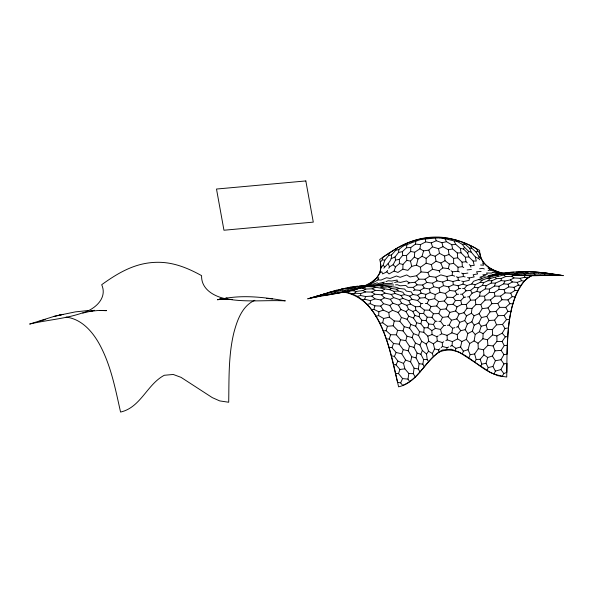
<?xml version="1.0" encoding="UTF-8"?>
<svg xmlns="http://www.w3.org/2000/svg" width="593" height="593" viewBox="0 0 593 593"><rect width="100%" height="100%" fill="white"/><g stroke="black" fill="none" stroke-linecap="round" stroke-linejoin="round"><path stroke-width="0.89" d="M322.281 294.565L307.685 298.828C331.153 293.313 356.904 292.742 377.882 279.911L381.032 280.059L386.532 277.739L390.105 278.451L396.443 276.004L400.149 277.316L406.679 274.937L410.082 276.931L416.568 275.767L421.015 271.935L420.474 267.243L426.152 263.181L426.152 258.355L430.459 254.797L435.136 256.206L439.495 253.344L444.572 256.043L448.983 254.523L453.63 258.422L457.707 257.814L462.051 262.15L462.377 266.657L463.741 267.599M459.412 271.965L457.959 271.238L458.026 267.258L453.623 263.359L453.63 258.422M346.268 291.311L353.065 290.718L356.46 288.902L362.59 288.168L365.829 289.065L372.234 288.798L375.451 290.362L381.907 290.77L384.998 293.127L391.21 294.432L395.049 293.498L401.024 295.514L402.936 298.383L408.822 300.688L410.46 304.016L415.352 306.774L419.955 306.566L424.44 310.117L429.488 310.154L433.431 313.741L438.776 313.571L442.519 317.351L448.063 316.699L449.879 312.378L455.661 310.984L456.973 306.959L461.71 304.387L466.224 304.587L470.583 300.162L475.267 300.006L479.633 296.092L484.54 296.196L489.255 292.519L494.288 292.586L498.98 289.428L499.032 286.286L503.65 283.869L508.194 284.262L512.374 281.957L517.274 282.364L521.566 280.682L524.301 281.201L527.918 277.932L531.713 275.619M524.301 281.201C508.26 301.629 508.068 329.441 507.045 354.243L503.968 354.577L500.944 359.729L495.414 360.737L492.931 366.459L495.385 371.092L494.065 374.042C475.749 367.504 460.442 342.873 439.079 352.138C425.359 361.485 418.673 379.023 402.684 385.383L400.646 382.87L397.584 382.344C389.416 350.522 382.507 299.154 343.288 291.986M355.867 289.087L363.85 286.249L370.907 282.624L376.407 278.169L379.802 273.054L381.773 271.764L382.67 273.899L386.806 271.846L389.03 273.914L394.115 271.053L397.955 272.439L402.862 269.163L402.966 264.456L406.783 260.357L406.531 255.531L410.63 251.469L410.793 247.496L415.485 244.094L420.533 244.612L425.655 241.885L431.274 242.9L436.3 240.758L441.985 242.722L446.514 241.699L451.762 244.739L455.772 244.42L460.368 248.415L463.511 249.016L467.677 253.078L468.841 256.895L473.132 261.053L474.244 265.405L470.56 265.731L469.248 264.589M433.335 356.697L432.341 353.487L434.602 348.899L433.394 343.851L428.739 341.22L427.82 336.149L423.795 332.332L419.547 331.665L415.686 326.18L410.816 324.482L407.057 319.256L401.402 317.492L398.096 312.459L392.544 310.309L389.831 305.454L383.582 303.705L380.743 306.07L374.902 305.81L370.306 303.675L370.395 300.658L374.939 298.879L380.713 299.991L384.368 297.849L390.32 299.317L393.708 297.627L399.46 299.561L402.936 298.383M481.079 271.438L476.587 271.779L477.595 273.936L473.155 274.744L474.17 276.916L469.285 277.984L469.189 280.326L463.444 281.586L461.695 281.104M468.707 358.076L470.167 354.666L474.63 353.977L478.277 348.706L478.047 343.236L482.917 338.736L483.125 333.674L487.394 329.397L492.338 329.612L496.541 324.816L502.464 324.445L506.496 319.634L509.595 319.479M432.341 353.487L428.531 351.219L426.145 343.999L421.749 341.353L418.562 335.505L413.491 333.644L409.6 328.122L404.248 326.691L399.808 321.295L394.241 320.983L389.401 317.188L383.641 318.493L378.653 315.587L378.853 311.799L383.226 310.072L388.786 312.555L392.544 310.309M328.085 292.594L349.759 287.405L367 285.352M357.134 296.374L360.603 295.522L360.729 293.52L365.629 291.949L371.781 292.075L375.451 290.362M489.255 292.519L489.492 289.087L494.577 286.019L499.032 286.286M323.155 294.306L325.809 293.624L310.213 298.094L325.809 294.602L326.269 293.757C334.2 291.341 342.502 290.985 350.515 288.932L350.567 288.161L355.274 287.153L364.94 285.93L362.605 285.767M423.795 332.332L424.128 327.862L420.845 323.778L416.649 322.77L413.454 318.041L408.733 316.217L405.923 311.54L400.95 309.546L398.466 305.143L392.907 303.208L390.32 299.317M407.865 283.884L409.252 282.854L415.085 282.246L418.91 279.184L425.011 279.221L429.488 276.36L435.781 277.257L440.784 274.87L446.87 276.531L452.177 275.241L452.437 271.816L451.051 270.742M402.862 269.163L407.873 270.356L411.698 266.405L410.497 261.113L414.344 257.051L414.729 252.233L419.94 248.778L420.533 244.612M383.827 268.169C387.014 264.308 392.158 260.846 391.506 254.997L395.657 250.328L396.22 248.675C420.474 233.457 452.207 234.05 476.527 248.778L477.75 251.143L479.915 253.144C481.976 268.822 499.936 273.514 513.256 274.804C528.4 276.353 543.618 275.189 558.799 275.463L561.267 275.308C541.587 271.957 521.432 270.238 501.619 273.447M446.818 349.633L446.989 347.713L448.656 347.001M450.324 346.29L451.992 345.578L452.422 341.627L457.603 338.87L461.843 341.524L466.335 339.426L467.803 333.548L465.164 329.664L467.358 323.971L471.858 321.791L474.126 315.75L479.07 313.704L482.272 308.634L487.987 307.915L491.894 303.668L497.772 303.475L501.96 299.732L507.942 299.91L512.211 296.648L515.206 296.885M395.657 250.328L398.874 249.483L403.225 245.925C409.118 243.953 414.566 241.507 420.541 239.594L420.615 238.942M415.485 244.094L415.767 241.61M391.202 258.674L394.997 256.984L398.511 252.47L398.874 249.483M474.126 315.75L471.405 313.237L471.991 308.434L475.853 304.617L480.79 304.557L485.104 300.051L490.493 299.88L494.955 296.1L500.544 296.137L505.028 292.853L510.706 293.187L515.072 290.407L517.882 290.718M479.633 296.092L480.145 292.201L485.282 288.88L489.492 289.087M415.263 376.985L413.306 373.701L414.084 368.201L410.578 361.871L405.642 360.092L401.802 353.836L396.161 352.494L391.958 347.639L389.001 347.276M419.955 371.967L418.347 368.965L419.095 363.717L416.012 357.868L417.064 353.065L414.003 347.328L415.419 343.088L412.142 337.55L407.043 336.231L403.04 330.894L397.584 330.308L393.218 325.787L387.451 326.276L382.707 322.77L379.676 323.341M460.479 294.239L462.303 294.217L466.046 290.822L470.568 290.355L474.393 287.353L478.173 287.768L482.398 285.403L486.164 285.722L491.197 283.046L495.392 283.128L501.085 280.585L501.404 278.399L505.733 276.531L511.744 276.323L515.013 274.789M424.299 366.837L422.861 364.146L423.58 359.484L420.867 354.236L417.064 353.065M458.656 294.254L456.832 294.276L453.185 297.427L447.159 297.263L444.239 300.999L438.612 301.622L434.676 298.664L435.306 294.565L439.917 292.26L445.313 293.453L449.657 290.459L455.15 291.119L458.975 288.628L460.783 288.546M398.511 252.47L402.439 251.625L406.479 247.763L406.902 245.042M409.785 381.692L407.991 379.112L408.859 373.508L404.878 368.846L403.514 363.405L405.642 360.092M439.628 335.03L441.703 333.777L447.078 335.349L451.881 332.836L452.6 328.277L449.197 325.112L447.396 325.298M470.167 354.666L468.018 349.722L469.738 343.503L474.096 340.901L475.238 334.467L479.396 331.739L481.19 326.239L478.899 322.911L481.494 317.529L486.786 316.395L490.077 311.851L495.904 311.488L499.691 307.352L505.77 307.382L509.832 303.683L512.93 303.831M479.826 259.793L478.699 258.578L479.048 256.732L476.075 252.062L471.62 248.104L470.13 245.569M413.432 290.681L414.878 289.881L420.066 290.37L424.121 288.028L429.473 289.006L433.742 286.745L439.05 288.05L443.475 285.678L448.679 286.901L453.311 284.707L458.107 285.774L462.97 284.069L463.444 281.586M445.588 325.475L443.786 325.661L440.555 329.441L435.44 328.389L433.424 324.438L428.813 324.015L426.011 320.628L421.793 320.242L419.043 316.669L419.711 313.415L415.878 310.213L415.352 306.774M393.218 325.787L394.241 320.983M382.707 322.77L383.641 318.493M379.802 273.054L381.017 267.621L380.41 262.173L382.277 259.808L382.863 257.28L396.22 248.675M434.676 298.664L428.806 299.991L425.151 297.671L425.878 294.387L430.162 292.616L435.306 294.565M437.093 321.28L435.344 321.228L431.934 317.351L427.212 317.166L423.661 313.527L424.44 310.117M462.377 354.058L463.348 351.145L460.583 347.024L461.843 341.524M410.578 361.871L411.757 356.786L408.251 350.811L409.444 346.156L405.76 340.59L400.52 339.782L396.339 334.83L390.646 334.726L386.117 330.694L383.137 330.953M438.249 335.86L436.863 336.698L432.075 334.541L431.808 330.568L427.887 327.707L428.813 324.015M449.664 269.667L448.286 268.592L449.412 264.107L453.623 263.359M411.698 266.405L416.449 265.138L418.013 259.008L422.038 256.287L423.587 250.876L428.798 250.113L432.49 246.858L438.516 248.682L442.978 246.688L448.367 249.831L452.622 248.897L457.314 252.981L461.043 252.818L465.357 257.229L465.972 261.721L467.284 262.869M418.562 335.505L419.547 331.665M381.017 267.621L383.122 265.293L384.813 260.201L388.66 255.487L389.327 252.907M420.845 323.778L421.793 320.242M396.339 334.83L397.584 330.308M485.282 288.88L486.164 285.722M415.686 326.18L416.649 322.77M371.603 309.917L373.886 309.376L374.902 305.81M494.577 286.019L495.392 283.128M403.04 330.894L404.248 326.691M487.09 370.462L488.195 367.564L486.008 363.279L487.698 357.49L492.368 356.052L495.029 350.841L493.102 345.941L496.964 341.42L496.882 335.972L502.212 333.17L505.036 328.515L508.49 327.877M405.76 340.59L407.043 336.231M386.117 330.694L387.451 326.276M408.251 350.811L403.24 349.633L399.193 344.17L400.52 339.782M455.194 350.678L455.913 348.328L460.583 347.024M467.803 333.548L472.347 331.19L474.207 325.127L478.899 322.911M530.698 271.935L535.649 271.868L552.691 274.003M491.197 283.046L491.901 280.763L496.423 278.666L501.404 278.399M474.393 287.353L475.245 284.67L480.226 282.335L482.176 280.141C489.143 277.613 495.97 274.7 503.375 273.64M394.115 271.053L395.464 266.887L399.415 263.559L399.363 259.349L402.662 255.42L402.439 251.625M409.6 328.122L410.816 324.482M399.193 344.17L393.552 343.517L389.186 339.026L390.646 334.726M401.802 353.836L403.24 349.633M407.991 379.112L402.58 378.579L398.518 373.583L399.941 369.454L395.991 364.851L393.559 364.547M412.142 337.55L413.491 333.644M340.478 290.6L340.767 289.769M426.011 320.628L427.212 317.166M362.182 299.873L364.68 299.206L365.636 296.522L371.841 296.092L374.798 294.21L381.551 294.854L384.998 293.127M419.955 306.566L421.074 303.579L422.794 303.549M467.536 296.915L469.308 296.73L472.147 293.194L476.802 291.408L478.173 287.768M456.462 327.173L458.004 326.728L459.812 322.296L464.719 320.576L466.498 315.884L471.405 313.237M391.958 347.639L393.552 343.517M420.867 354.236L422.335 350.456L419.948 345.037L415.419 343.088M501.159 273.625C513.694 273.707 526.095 273.796 538.637 273.084L538.889 272.446M411.498 242.3L411.839 241.455M403.225 245.925L403.692 244.783M438.776 313.571L440.473 309.464L446.032 308.923L449.879 312.378M431.934 317.351L433.431 313.741M399.808 321.295L401.402 317.492M429.488 310.154L431.029 306.499L436.67 305.973L440.473 309.464M377.882 279.911L378.808 277.709L376.407 278.169M503.65 283.869L504.88 281.06L510.388 279.889L513.961 277.932L520.239 278.317L524.805 277.287L527.918 277.932M482.398 285.403L483.606 282.653L488.076 280.689L490.107 278.591C495.948 276.701 501.76 275.656 507.601 273.907M480.767 366.444L481.775 364.146L480.189 359.284L483.91 354.873L483.54 349.803L487.869 345.348L487.468 339.745L492.62 334.897L492.338 329.612M446.032 308.923L447.856 304.809L453.015 304.239L456.973 306.959M436.67 305.973L438.612 301.622M403.514 363.405L397.903 361.078L394.382 356.423L396.161 352.494M400.646 382.87L402.58 378.579M449.197 325.112L451.54 320.198L456.758 318.93L459.064 314.038L463.896 312.711L467.039 308.249L466.224 304.587M443.786 325.661L440.584 321.399L442.519 317.351M419.948 345.037L421.749 341.353M425.381 303.505L427.101 303.475L428.806 299.991M395.991 364.851L397.903 361.078M474.734 362.264L476.172 359.484L474.63 353.977M463.511 249.016L464.438 247.237L462.273 244.301L457.121 241.418L455.839 240.054M467.677 253.078L468.603 251.306L464.438 247.237M350.515 288.932L355.592 288.465L368.624 285.67M386.806 271.846L387.585 270.415M388.741 268.266L389.512 266.835L393.092 264.737L395.627 260.075L394.997 256.984M325.809 294.602L330.034 294.224L334.941 292.964L335.497 291.934M495.385 371.092L500.9 369.572L503.976 363.924L506.948 363.294L506.815 372.426L503.798 373.508L502.249 376.347L494.065 374.042M407.057 319.256L408.733 316.217M413.454 318.041L414.892 315.483L412.802 311.414L408.555 309.294L406.739 305.336L401.631 303.186L399.46 299.561M329.752 294.706L330.034 294.224M433.424 324.438L435.344 321.228M331.057 292.364L331.472 291.682M321.065 295.811L312.266 297.701M503.635 273.944C520.565 275.626 537.362 274.611 554.27 274.863L557.035 274.663M462.584 288.472L464.393 288.398L466.936 285.529L471.739 284.003L473.518 281.275C482.45 278.11 491.434 275.248 500.892 273.595M453.015 304.239L455.424 300.592L460.761 300.518L463.993 297.286L465.764 297.1M495.029 350.841L501.1 350.374L504.287 345.578L507.245 345.304M481.19 326.239L486.082 324.964L489.084 320.502L494.592 320.138L498.12 315.669L504.102 315.528L507.964 311.369L511.062 311.421M496.964 341.42L502.078 341.524L505.295 336.861L507.704 336.505M428.635 361.715L427.197 359.61L426.523 353.999L428.531 351.219M334.941 292.964L339.085 292.645L344.333 291.289L345.17 290.259M351.968 293.898L354.673 293.216L356.26 291.422L362.894 290.503L365.829 289.065M457.603 338.87L457.27 334.593L460.724 330.701L465.164 329.664M338.625 293.15L339.085 292.645M426.145 343.999L428.739 341.22M398.096 312.459L400.95 309.546M408.822 300.688L412.024 299.324L417.539 300.473L419.911 298.049L425.151 297.671M434.602 348.899L438.598 349.885L439.873 348.736M441.155 347.587L442.43 346.438L442.304 342.539L443.727 341.768M405.923 311.54L408.555 309.294M421.015 271.935L427.835 272.491L432.512 269.274L439.168 270.756L442.823 267.932L448.286 268.592M336.209 290.429L345.534 288.242M433.394 343.851L437.256 340.938L442.304 342.539M389.831 305.454L392.907 303.208M426.152 263.181L431.37 264.648L436.048 261.239L440.844 263.025L442.823 267.932M346.764 292.408L348.002 291.519M316.884 296.456L323.734 294.276M364.117 286.738C372.878 286.108 381.099 288.45 389.601 289.629L391.38 288.428L396.472 289.236L399.304 288.457L404.559 289.058L406.375 291.096L411.26 291.882L412.906 294.513L417.591 295.27L421.126 293.12L425.878 294.387M395.516 284.855L397.317 284.707L399.964 285.811L405.79 285.426L407.888 287.338L413.328 287.368L417.064 284.855L422.668 285.025L426.797 282.446L432.519 283.195L437.034 280.86L442.682 282.046L447.507 280.104L452.933 281.549L458.204 280.133L459.953 280.615M516.407 274.678L517.6 273.914M398.466 305.143L401.631 303.186M344.333 291.289L348.232 290.852L354.147 289.354L355.592 288.465M431.808 330.568L435.44 328.389M498.98 289.428L504.139 289.658L508.727 286.908L513.99 287.331L518.349 285.092L520.928 285.463M381.907 290.77L384.472 289.288M499.239 273.884L492.294 274.515L503.887 273.929M347.372 291.333L348.232 290.852M440.844 263.025L445.009 260.698L444.572 256.043M476.075 252.062L477.75 251.143M445.862 340.627L447.285 339.863L452.422 341.627M547.739 273.788L549.837 273.625M401.024 295.514L404.596 294.639L409.711 296.152L412.906 294.513M322.036 294.617L327.825 292.823L326.476 293.357M254.849 300.303C242.144 305.832 237.156 320.324 233.864 332.725C228.342 355.474 229.113 379.031 228.698 402.247L219.744 400.912L212.331 397.644L181.058 377.363L173.26 374.465L164.305 375.273C147.049 384.323 140.711 407.532 120.564 412.061C115.427 389.201 111.024 365.74 99.817 344.889C92.812 331.872 81.678 318.945 66.12 317.129M532.106 275.434C519.913 281.23 515.147 295.336 511.892 307.485C506.378 330.234 507.141 353.791 506.726 377.015L497.779 375.68L490.359 372.411L459.093 352.123L451.288 349.225L442.341 350.04C425.085 359.091 418.747 382.292 398.592 386.829C393.463 363.969 389.052 340.508 377.845 319.657C370.84 306.64 359.706 293.705 344.155 291.889M507.304 274.136L492.286 272.402L491.819 273.114L486.542 272.988L487.305 274.225L482.85 274.833L484.14 275.93L485.771 275.797M372.234 288.798L374.998 287.516M362.59 288.168L365.659 286.953M412.802 311.414L415.878 310.213M427.82 336.149L432.075 334.541M380.78 287.59C386.51 286.908 393.908 285.737 399.304 288.457M406.739 305.336L410.46 304.016M370.358 284.306L371.981 284.447L377.341 282.824L378.156 283.55L384.457 282.105M385.976 281.571L388.259 280.763L391.617 281.06L397.162 280.052L397.214 281.786L394.649 282.513M320.531 295.077L322.577 294.358M223.494 298.65C244.042 294.736 264.93 297.352 285.315 300.851C267.139 299.976 248.86 302.156 230.759 299.576C217.705 298.242 201.064 291.104 201.59 275.641C190.353 269.422 178.337 264.144 165.454 262.706A40.524 22.853 -7.8 0 0 138.05 265.197C124.715 269.126 112.87 276.642 101.692 284.714C107.904 298.509 94.176 309.939 81.99 313.074C65.037 318.893 47.003 319.946 29.65 324.06L53.83 316.462L62.843 314.386L53.83 316.462M328.596 292.586L330.909 291.875M332.451 291.4L336.594 290.14M463.348 351.145L468.018 349.722M484.14 275.93L479.9 277.205L481.961 277.984M39.872 321.08L45.127 319.545M349.759 287.405L357.868 286.182M452.6 328.277L454.92 327.618M392.937 282.994L391.224 283.476C383.219 282.98 375.013 285.589 366.904 286.36M371.663 286.567C378 285.441 384.887 285.218 391.224 286.701M420.541 239.594C426.99 238.779 433.172 238.216 439.658 237.882C445.714 238.601 451.221 240.499 457.121 241.418M355.578 286.753L357.297 286.33L355.266 286.456M488.083 270.556L490.344 270L498.669 272.81M375.829 316.277L378.653 315.587M315.32 296.604L317.388 296.1M518.697 271.92L520.839 271.653M59.003 315.268L75.519 311.859L88.253 310.524M82.761 313.074L94.509 310.317L89.343 311.399L98.379 310.473L106.488 310.636L99.609 310.428M488.195 367.564L492.931 366.459M347.639 287.864L350.344 287.234M367.03 304.409L370.306 303.675M495.37 271.468L496.4 271.238M362.775 287.197L366.948 286.278M488.217 275.597L493.546 274.655M514.946 273.247L518.882 272.424L528.682 271.898M481.775 364.146L486.008 363.279M354.147 289.354L357.505 288.672M346.735 288.072L341.175 289.065M506.637 273.114L509.12 272.624M503.828 273.61L504.517 273.477M395.627 260.075L399.363 259.349M497.334 274.048L510.87 272.409M221.078 299.146L217.624 299.717L220.981 299.109M217.624 299.717L220.529 299.228M388.66 255.487L391.506 254.997M223.672 298.709L227.126 298.138L223.005 298.82M325.29 295.44C344.348 291.096 388.059 289.273 379.72 259.475C390.898 251.402 402.751 243.893 416.086 239.957A40.524 22.853 -7.8 0 1 443.49 237.474C456.373 238.912 468.381 244.19 479.626 250.409C479.092 265.864 495.741 273.002 508.794 274.337C526.888 276.924 545.175 274.744 563.35 275.619L546.086 273.188M456.402 276.783L458.092 277.398L463.422 276.516L465.097 276.931M461.591 273.054L463.037 273.781L467.877 273.076M458.026 267.258L462.377 266.657M479.589 268.77L482.813 268.377L484.318 269M399.941 369.454L404.878 368.846M467.158 269.934L471.42 269.437M359.084 286.115L365.37 285.418M462.051 262.15L465.972 261.721M452.437 271.816L457.959 271.238M345.511 288.658L350.567 288.161M465.357 257.229L468.841 256.895M389.601 289.629L393.967 291.363L398.251 290.97L402.906 292.223L404.596 294.639M363.85 286.249L365.073 286.137M393.715 285.003C386.888 284.625 380.002 285.27 373.079 285.248M489.492 267.91L488.046 268.014L490.344 270M218.876 299.495L225.177 299.057L219.751 298.998L232.641 299.428M463.281 242.589L469.612 248.237L471.62 248.104M406.479 247.763L410.793 247.496M368.127 285.737L370.521 285.596M370.907 282.624L372.567 282.535M367.853 285.626L369.498 285.537M513.931 272.254L507.927 272.535M476.172 359.484L480.189 359.284M497.964 274.211L500.129 274.114M424.128 327.862L427.887 327.707M462.273 244.301L464.66 244.249M489.848 275.463L491.886 275.441M488.239 276.694L490.656 276.679M473.132 261.053L476.283 261.046L475.319 256.977L471.398 252.359L469.612 248.237M266.346 298.412L272.454 298.909M373.323 285.196L382.374 285.626M526.362 271.609L530.779 271.676M488.076 280.689L491.901 280.763M386.236 338.966L389.186 339.026M538.637 273.084L546.012 273.751M402.662 255.42L406.531 255.531M419.711 313.415L423.661 313.527M438.842 321.339L440.584 321.399M423.58 359.484L427.197 359.61M467.039 308.249L471.991 308.434M520.276 271.787L522.996 271.898M408.859 373.508L413.306 373.701M354.673 293.216L360.729 293.52M546.553 273.329L548.288 273.432M395.575 373.397L398.518 373.583M480.612 264.997L483.584 265.197L482.643 262.84L484.377 263.559M487.587 278.362L490.107 278.591M480.226 282.335L483.606 282.653M554.27 274.863L558.925 275.308M487.869 345.348L493.102 345.941M419.095 363.717L422.861 364.146M371.944 285.537L374.339 285.826M478.974 279.748L482.176 280.141M501.085 280.585L504.88 281.06M495.97 273.662L497.631 273.877M380.098 284.722L382.159 285.011M549.466 273.825L554.485 274.537M382.277 259.808L384.813 260.201M544.908 272.884L545.56 272.988M414.084 368.201L418.347 368.965M516.636 272.009L518.882 272.424M410.63 251.469L414.729 252.233M471.739 284.003L475.245 284.67M397.214 281.786L400.475 282.431L406.583 280.949L409.252 282.854M360.603 295.522L365.636 296.522M406.783 260.357L410.497 261.113M391.424 355.815L394.382 356.423M478.277 348.706L483.54 349.803M353.065 290.718L356.26 291.422M482.917 338.736L487.468 339.745M496.467 275.337L498.58 275.812M507.082 273.099L508.92 273.529M512.396 274.596L513.256 274.804M476.802 291.408L480.145 292.201M467.61 277.561L469.285 277.984M492.62 334.897L496.882 335.972M399.415 263.559L402.966 264.456M364.68 299.206L370.395 300.658M411.757 356.786L416.012 357.868M409.444 346.156L414.003 347.328M380.054 285.93L383.152 286.745M442.43 346.438L446.989 347.713M414.892 315.483L419.043 316.669M451.881 332.836L457.27 334.593M525.398 272.357L527.814 273.173M452.177 275.241L454.712 276.168M462.97 284.069L466.936 285.529M468.603 251.306L471.398 252.359M354.444 286.804L355.274 287.153M388.63 287.234L391.38 288.428M475.319 256.977L478.699 258.578M523.945 273.899L525.783 274.789M373.886 309.376L378.853 311.799M422.038 256.287L426.152 258.355M479.396 331.739L483.125 333.674M416.449 265.138L420.474 267.243M362.894 290.503L365.629 291.949M414.344 257.051L418.013 259.008M419.94 248.778L423.587 250.876M474.096 340.901L478.047 343.236M521.788 275.159L522.27 275.456M483.91 354.873L487.698 357.49M451.992 345.578L455.913 348.328M371.781 292.075L374.798 294.21M511.744 276.323L513.961 277.932M427.101 303.475L431.029 306.499M504.035 275.219L505.733 276.531M445.009 260.698L449.412 264.107M479.048 256.732L481.271 258.518M422.335 350.456L426.523 353.999M447.722 238.193L448.76 239.09M438.961 237.274L439.658 237.882M417.539 300.473L421.074 303.579M530.831 275.159L531.387 275.656M455.661 310.984L459.064 314.038M371.841 296.092L374.939 298.879M393.092 264.737L395.464 266.887M533.826 273.514L535.005 274.611M383.122 265.293L384.657 266.731M396.472 289.236L398.251 290.97M448.063 316.699L451.54 320.198M510.388 279.889L512.374 281.957M444.239 300.999L447.856 304.809M381.551 294.854L384.368 297.849M456.758 318.93L459.812 322.296M495.296 277.391L496.423 278.666M472.347 331.19L475.238 334.467M502.212 333.17L505.295 336.861M466.335 339.426L469.738 343.503M417.591 295.27L419.911 298.049M463.896 312.711L466.498 315.884M391.21 294.432L393.708 297.627M464.719 320.576L467.358 323.971M380.713 299.991L383.582 303.705M540.134 275.056L540.527 275.575M415.085 282.246L417.064 284.855M500.9 369.572L503.798 373.508M409.711 296.152L412.024 299.324M500.944 359.729L503.976 363.924M471.858 321.791L474.207 325.127M453.185 297.427L455.424 300.592M361.033 286.686L361.404 287.22M416.568 275.767L418.91 279.184M501.1 350.374L503.968 354.577M458.004 326.728L460.724 330.701M464.393 288.398L466.046 290.822M492.368 356.052L495.414 360.737M502.464 324.445L505.036 328.515M479.07 313.704L481.494 317.529M380.743 306.07L383.226 310.072M413.328 287.368L414.878 289.881M504.102 315.528L506.496 319.634M382.93 282.639L383.582 283.75M520.239 278.317L521.566 280.682M486.786 316.395L489.084 320.502M470.568 290.355L472.147 293.194M425.011 279.221L426.797 282.446M505.77 307.382L507.964 311.369M462.303 294.217L463.993 297.286M445.121 239.157L446.514 241.699M502.078 341.524L504.287 345.578M455.15 291.119L456.832 294.276M495.904 311.488L498.12 315.669M487.987 307.915L490.077 311.851M454.156 241.321L455.772 244.42M393.967 291.363L395.049 293.498M507.942 299.91L509.832 303.683M497.772 303.475L499.691 307.352M445.313 293.453L447.159 297.263M422.668 285.025L424.121 288.028M429.792 237.496L430.066 238.075M510.706 293.187L512.211 296.648M427.835 272.491L429.488 276.36M388.259 263.863L389.512 266.835M494.592 320.138L496.541 324.816M435.366 238.468L436.3 240.758M517.274 282.364L518.349 285.092M500.544 296.137L501.96 299.732M439.168 270.756L439.813 272.402M420.066 290.37L421.126 293.12M469.308 296.73L470.583 300.162M544.285 273.714L544.604 274.589M490.493 299.88L491.894 303.668M480.79 304.557L482.272 308.634M428.798 250.113L430.459 254.797M513.99 287.331L515.072 290.407M435.781 277.257L437.034 280.86M432.519 283.195L433.742 286.745M431.274 242.9L432.49 246.858M458.107 285.774L458.975 288.628M486.082 324.964L487.394 329.397M504.139 289.658L505.028 292.853M448.679 286.901L449.657 290.459M549.578 275.026L549.681 275.404M440.555 329.441L441.703 333.777M441.985 242.722L442.978 246.688M460.761 300.518L461.71 304.387M431.37 264.648L432.512 269.274M470.56 265.731L470.909 267.213M442.682 282.046L443.475 285.678M438.598 349.885L439.079 352.138M438.516 248.682L439.495 253.344M451.762 244.739L452.622 248.897M439.05 288.05L439.917 292.26M508.194 284.262L508.727 286.908M429.473 289.006L430.162 292.616M494.288 292.586L494.955 296.1M435.136 256.206L436.048 261.239M446.87 276.531L447.507 280.104M460.368 248.415L461.043 252.818M524.523 275.411L524.805 277.287M484.54 296.196L485.104 300.051M463.037 273.781L463.422 276.516M388.786 312.555L389.401 317.188M448.367 249.831L448.983 254.523M475.267 300.006L475.853 304.617M452.933 281.549L453.311 284.707M425.381 239.342L425.655 241.885M436.863 336.698L437.256 340.938M457.314 252.981L457.707 257.814M447.078 335.349L447.285 339.863M458.092 277.398L458.204 280.133M305.832 180.939L216.497 189.041L223.954 230.232L313.289 222.123L305.832 180.939"/></g></svg>
